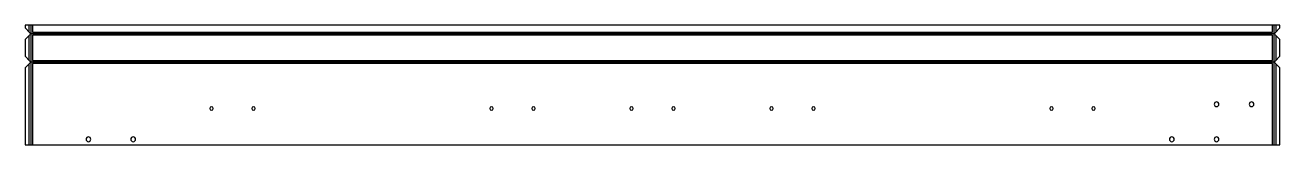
# Model space of a CAD drawing. Header units: millimetres. Extents: x 0 to 896, y 0 to 86.
import ezdxf

# ---------------------------------------------------------------- set-up
doc = ezdxf.new("R2010")
doc.units = ezdxf.units.MM

msp = doc.modelspace()

# ---------------------------------------------------------------- linework, layer by layer
at = {"layer": 'BEND'}
for p, q in [((4.08, 85.52), (4.08, 79.39)), ((892.34, 79.39), (892.34, 85.52)), ((892.69, 79.39), (3.74, 79.39)), ((4.08, 79.39), (4.08, 59.13)), ((892.34, 59.13), (892.34, 79.39)), ((892.69, 59.13), (3.74, 59.13)), ((4.08, 59.13), (4.08, 0)), ((892.34, 0), (892.34, 59.13))]:
    msp.add_line(p, q, dxfattribs=at)
at = {"layer": 'BEND_EXTENT'}
for p, q in [((2.95, 80.59), (2.95, 85.52)), ((5.21, 85.52), (5.21, 80.52)), ((891.21, 80.52), (891.21, 85.52)), ((893.47, 85.52), (893.47, 80.59)), ((2.95, 60.33), (2.95, 78.19)), ((5.21, 80.52), (891.21, 80.52)), ((893.47, 78.19), (893.47, 60.33)), ((2.95, 0), (2.95, 57.93)), ((891.21, 58), (5.21, 58)), ((5.21, 58), (5.21, 0)), ((891.21, 0), (891.21, 58)), ((893.47, 57.93), (893.47, 0))]:
    msp.add_line(p, q, dxfattribs=at)
msp.add_lwpolyline([(5.21, 78.26), (5.21, 60.26), (891.21, 60.26), (891.21, 78.26)], close=True, dxfattribs=at)
at = {"layer": 'INTERIOR_PROFILES', "extrusion": (0, 0, -1)}
for centre, radius in [((-133.21, 26), 1.26), ((-163.21, 26), 1.26), ((-333.21, 26), 1.26), ((-363.21, 26), 1.26), ((-433.21, 26), 1.26), ((-463.21, 26), 1.26), ((-533.21, 26), 1.26), ((-563.21, 26), 1.26), ((-733.21, 26), 1.26), ((-763.21, 26), 1.26), ((-851.21, 29), 1.7), ((-876.21, 29), 1.7), ((-45.21, 4), 1.7), ((-77.21, 4), 1.7), ((-819.21, 4), 1.7), ((-851.21, 4), 1.7)]:
    msp.add_circle(centre, radius, dxfattribs=at)
at = {"layer": 'OUTER_PROFILES'}
msp.add_lwpolyline([(0, 75.24), (0, 63.28), (3.44, 59.84, -0.414214), (3.44, 58.42), (0, 54.98), (0, 0), (896.42, 0), (896.42, 54.98), (892.98, 58.42, -0.414214), (892.98, 59.84), (896.42, 63.28), (896.42, 75.24), (892.98, 78.69, -0.414214), (892.98, 80.1), (896.42, 83.54), (896.42, 85.52), (0, 85.52), (0, 83.54), (3.44, 80.1, -0.414214), (3.44, 78.69)], format="xyb", close=True, dxfattribs=at)

doc.saveas('drawing.dxf')
